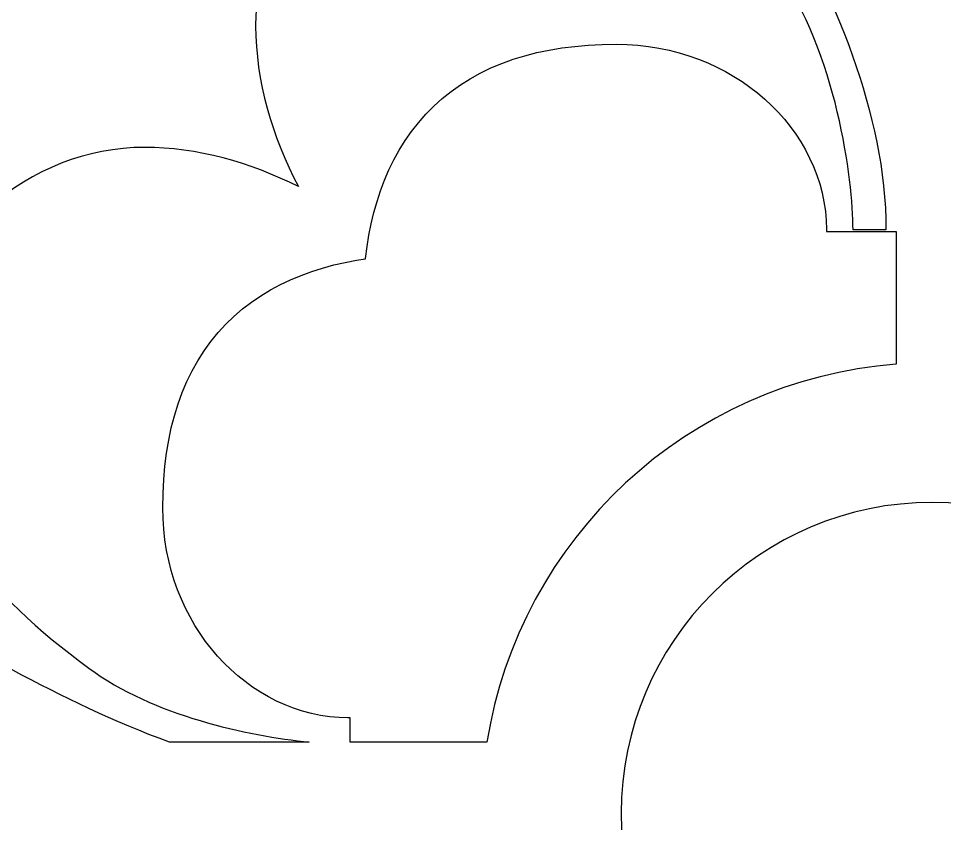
# Model space of a CAD drawing. Header units: centimetres. Extents: x 21.2 to 27, y -9 to 9.
# Drawn here: x 24.765 to 25.42, y -6.203 to -5.633 of the extents above; entities that cross this region are included whole.
import ezdxf

# ---------------------------------------------------------------- set-up
doc = ezdxf.new("R2010")
doc.units = ezdxf.units.CM
doc.header["$MEASUREMENT"] = 0
doc.layers.add('layer 1', color=7, linetype='Continuous')

msp = doc.modelspace()

# ---------------------------------------------------------------- linework, layer by layer
at = {"layer": 'layer 1', "color": 250}
for points, knots in [([(21.19047, -9.00019), (21.19047, -9.00019), (21.19047, -7.7491), (21.19047, -7.7491), (21.19047, -7.7491), (21.19047, -7.7491), (21.19047, -7.63661), (21.19047, -7.63661), (21.19047, -7.63661), (21.19047, -7.63661), (21.19047, -7.23319), (21.19047, -7.23319), (21.19047, -7.23319), (21.19047, -7.23319), (21.19047, -7.03897), (21.19047, -7.03897), (21.19047, -7.03897), (21.19047, -7.03897), (21.19047, -5.26695), (21.19047, -5.26695), (21.19047, -5.26695), (21.19047, -5.26695), (21.19047, -5.15446), (21.19047, -5.15446), (21.19047, -5.15446), (21.19047, -5.15446), (21.19047, -4.75104), (21.19047, -4.75104), (21.19047, -4.75104), (21.19047, -4.75104), (21.19047, -4.55682), (21.19047, -4.55682), (21.19047, -4.55682), (21.19047, -4.55682), (21.19047, -2.7848), (21.19047, -2.7848), (21.19047, -2.7848), (21.19047, -2.7848), (21.19047, -2.67231), (21.19047, -2.67231), (21.19047, -2.67231), (21.19047, -2.67231), (21.19047, -2.26889), (21.19047, -2.26889), (21.19047, -2.26889), (21.19047, -2.26889), (21.19047, -2.07467), (21.19047, -2.07467), (21.19047, -2.07467), (21.19047, -2.07467), (21.19047, -0.30265), (21.19047, -0.30265), (21.19047, -0.30265), (21.19047, -0.30265), (21.19047, -0.19016), (21.19047, -0.19016), (21.19047, -0.19016), (21.19047, -0.19016), (21.19047, 0.21326), (21.19047, 0.21326), (21.19047, 0.21326), (21.19047, 0.21326), (21.19047, 0.40748), (21.19047, 0.40748), (21.19047, 0.40748), (21.19047, 0.40748), (21.19047, 2.1795), (21.19047, 2.1795), (21.19047, 2.1795), (21.19047, 2.1795), (21.19047, 2.29199), (21.19047, 2.29199), (21.19047, 2.29199), (21.19047, 2.29199), (21.19047, 2.69541), (21.19047, 2.69541), (21.19047, 2.69541), (21.19047, 2.69541), (21.19047, 2.88963), (21.19047, 2.88963), (21.19047, 2.88963), (21.19047, 2.88963), (21.19047, 4.66165), (21.19047, 4.66165), (21.19047, 4.66165), (21.19047, 4.66165), (21.19047, 4.77414), (21.19047, 4.77414), (21.19047, 4.77414), (21.19047, 4.77414), (21.19047, 5.17756), (21.19047, 5.17756), (21.19047, 5.17756), (21.19047, 5.17756), (21.19047, 5.37178), (21.19047, 5.37178), (21.19047, 5.37178), (21.19047, 5.37178), (21.19047, 7.1438), (21.19047, 7.1438), (21.19047, 7.1438), (21.19047, 7.1438), (21.19047, 7.25629), (21.19047, 7.25629), (21.19047, 7.25629), (21.19047, 7.25629), (21.19047, 7.65971), (21.19047, 7.65971), (21.19047, 7.65971), (21.19047, 7.65971), (21.19047, 7.85393), (21.19047, 7.85393), (21.19047, 7.85393), (21.19047, 7.85393), (21.19047, 9.00077), (21.19047, 9.00077), (21.19047, 9.00077), (21.19047, 9.00077), (22.06369, 9.00077), (22.06369, 9.00077), (22.06369, 9.00077), (22.06369, 9.00077), (22.26069, 9.00077), (22.26069, 9.00077), (22.26069, 9.00077), (22.26069, 9.00077), (22.75317, 9.00077), (22.75317, 9.00077), (22.75317, 9.00077), (22.75317, 9.00077), (22.83643, 9.00077), (22.83643, 9.00077), (22.83643, 9.00077), (22.83643, 9.00077), (23.30109, 9.00077), (23.30109, 9.00077), (23.30109, 9.00077), (23.30109, 9.00077), (23.4937, 9.00077), (23.4937, 9.00077), (23.4937, 9.00077), (23.4937, 9.00077), (24.69645, 9.00077), (24.69645, 9.00077), (24.69645, 9.00077), (24.69645, 9.00077), (24.89344, 9.00077), (24.89344, 9.00077), (24.89344, 9.00077), (24.89344, 9.00077), (25.38592, 9.00077), (25.38592, 9.00077), (25.38592, 9.00077), (25.38592, 9.00077), (25.46919, 9.00077), (25.46919, 9.00077), (25.46919, 9.00077), (25.46919, 9.00077), (25.93384, 9.00077), (25.93384, 9.00077), (25.93384, 9.00077), (25.93384, 9.00077), (26.12645, 9.00077), (26.12645, 9.00077), (26.12645, 9.00077), (26.12645, 9.00077), (26.99977, 9.00077), (26.99977, 9.00077), (26.99977, 9.00077), (26.99977, 9.00077), (26.99977, 7.78696), (26.99977, 7.78696), (26.99977, 7.78696), (26.99977, 7.78696), (26.99977, 7.67444), (26.99977, 7.67444), (26.99977, 7.67444), (26.99977, 7.67444), (26.99977, 7.27121), (26.99977, 7.27121), (26.99977, 7.27121), (26.99977, 7.27121), (26.99977, 7.0909), (26.99977, 7.0909), (26.99977, 7.0909), (26.99977, 7.0909), (26.99977, 5.25821), (26.99977, 5.25821), (26.99977, 5.25821), (26.99977, 5.25821), (26.99977, 5.1457), (26.99977, 5.1457), (26.99977, 5.1457), (26.99977, 5.1457), (26.99977, 4.74247), (26.99977, 4.74247), (26.99977, 4.74247), (26.99977, 4.74247), (26.99977, 4.56216), (26.99977, 4.56216), (26.99977, 4.56216), (26.99977, 4.56216), (26.99977, 2.79003), (26.99977, 2.79003), (26.99977, 2.79003), (26.99977, 2.79003), (26.99977, 2.67751), (26.99977, 2.67751), (26.99977, 2.67751), (26.99977, 2.67751), (26.99977, 2.27429), (26.99977, 2.27429), (26.99977, 2.27429), (26.99977, 2.27429), (26.99977, 2.09398), (26.99977, 2.09398), (26.99977, 2.09398), (26.99977, 2.09398), (26.99977, 0.32184), (26.99977, 0.32184), (26.99977, 0.32184), (26.99977, 0.32184), (26.99977, 0.20933), (26.99977, 0.20933), (26.99977, 0.20933), (26.99977, 0.20933), (26.99977, -0.1939), (26.99977, -0.1939), (26.99977, -0.1939), (26.99977, -0.1939), (26.99977, -0.37421), (26.99977, -0.37421), (26.99977, -0.37421), (26.99977, -0.37421), (26.99977, -2.14634), (26.99977, -2.14634), (26.99977, -2.14634), (26.99977, -2.14634), (26.99977, -2.25886), (26.99977, -2.25886), (26.99977, -2.25886), (26.99977, -2.25886), (26.99977, -2.66208), (26.99977, -2.66208), (26.99977, -2.66208), (26.99977, -2.66208), (26.99977, -2.84239), (26.99977, -2.84239), (26.99977, -2.84239), (26.99977, -2.84239), (26.99977, -4.61452), (26.99977, -4.61452), (26.99977, -4.61452), (26.99977, -4.61452), (26.99977, -4.72704), (26.99977, -4.72704), (26.99977, -4.72704), (26.99977, -4.72704), (26.99977, -5.13027), (26.99977, -5.13027), (26.99977, -5.13027), (26.99977, -5.13027), (26.99977, -5.31058), (26.99977, -5.31058), (26.99977, -5.31058), (26.99977, -5.31058), (26.99977, -7.08271), (26.99977, -7.08271), (26.99977, -7.08271), (26.99977, -7.08271), (26.99977, -7.19522), (26.99977, -7.19522), (26.99977, -7.19522), (26.99977, -7.19522), (26.99977, -7.59845), (26.99977, -7.59845), (26.99977, -7.59845), (26.99977, -7.59845), (26.99977, -7.77876), (26.99977, -7.77876), (26.99977, -7.77876), (26.99977, -7.77876), (26.99977, -9.00019), (26.99977, -9.00019), (26.99977, -9.00019), (26.99977, -9.00019), (26.12655, -9.00019), (26.12655, -9.00019), (26.12655, -9.00019), (26.12655, -9.00019), (25.92852, -9.00019), (25.92852, -9.00019), (25.92852, -9.00019), (25.92852, -9.00019), (25.46919, -9.00019), (25.46919, -9.00019), (25.46919, -9.00019), (25.46919, -9.00019), (25.38592, -9.00019), (25.38592, -9.00019), (25.38592, -9.00019), (25.38592, -9.00019), (24.89003, -9.00019), (24.89003, -9.00019), (24.89003, -9.00019), (24.89003, -9.00019), (24.69651, -9.00019), (24.69651, -9.00019), (24.69651, -9.00019), (24.69651, -9.00019), (23.4938, -9.00019), (23.4938, -9.00019), (23.4938, -9.00019), (23.4938, -9.00019), (23.29577, -9.00019), (23.29577, -9.00019), (23.29577, -9.00019), (23.29577, -9.00019), (22.83643, -9.00019), (22.83643, -9.00019), (22.83643, -9.00019), (22.83643, -9.00019), (22.75317, -9.00019), (22.75317, -9.00019), (22.75317, -9.00019), (22.75317, -9.00019), (22.25728, -9.00019), (22.25728, -9.00019), (22.25728, -9.00019), (22.25728, -9.00019), (22.06376, -9.00019), (22.06376, -9.00019), (22.06376, -9.00019), (22.06376, -9.00019), (21.19047, -9.00019), (21.19047, -9.00019)], [0, 0, 0, 0, 0.011765, 0.011765, 0.011765, 0.011765, 0.023529, 0.023529, 0.023529, 0.023529, 0.035294, 0.035294, 0.035294, 0.035294, 0.047059, 0.047059, 0.047059, 0.047059, 0.058824, 0.058824, 0.058824, 0.058824, 0.070588, 0.070588, 0.070588, 0.070588, 0.082353, 0.082353, 0.082353, 0.082353, 0.094118, 0.094118, 0.094118, 0.094118, 0.105882, 0.105882, 0.105882, 0.105882, 0.117647, 0.117647, 0.117647, 0.117647, 0.129412, 0.129412, 0.129412, 0.129412, 0.141176, 0.141176, 0.141176, 0.141176, 0.152941, 0.152941, 0.152941, 0.152941, 0.164706, 0.164706, 0.164706, 0.164706, 0.176471, 0.176471, 0.176471, 0.176471, 0.188235, 0.188235, 0.188235, 0.188235, 0.2, 0.2, 0.2, 0.2, 0.211765, 0.211765, 0.211765, 0.211765, 0.223529, 0.223529, 0.223529, 0.223529, 0.235294, 0.235294, 0.235294, 0.235294, 0.247059, 0.247059, 0.247059, 0.247059, 0.258824, 0.258824, 0.258824, 0.258824, 0.270588, 0.270588, 0.270588, 0.270588, 0.282353, 0.282353, 0.282353, 0.282353, 0.294118, 0.294118, 0.294118, 0.294118, 0.305882, 0.305882, 0.305882, 0.305882, 0.317647, 0.317647, 0.317647, 0.317647, 0.329412, 0.329412, 0.329412, 0.329412, 0.341176, 0.341176, 0.341176, 0.341176, 0.352941, 0.352941, 0.352941, 0.352941, 0.364706, 0.364706, 0.364706, 0.364706, 0.376471, 0.376471, 0.376471, 0.376471, 0.388235, 0.388235, 0.388235, 0.388235, 0.4, 0.4, 0.4, 0.4, 0.411765, 0.411765, 0.411765, 0.411765, 0.423529, 0.423529, 0.423529, 0.423529, 0.435294, 0.435294, 0.435294, 0.435294, 0.447059, 0.447059, 0.447059, 0.447059, 0.458824, 0.458824, 0.458824, 0.458824, 0.470588, 0.470588, 0.470588, 0.470588, 0.482353, 0.482353, 0.482353, 0.482353, 0.494118, 0.494118, 0.494118, 0.494118, 0.505882, 0.505882, 0.505882, 0.505882, 0.517647, 0.517647, 0.517647, 0.517647, 0.529412, 0.529412, 0.529412, 0.529412, 0.541176, 0.541176, 0.541176, 0.541176, 0.552941, 0.552941, 0.552941, 0.552941, 0.564706, 0.564706, 0.564706, 0.564706, 0.576471, 0.576471, 0.576471, 0.576471, 0.588235, 0.588235, 0.588235, 0.588235, 0.6, 0.6, 0.6, 0.6, 0.611765, 0.611765, 0.611765, 0.611765, 0.623529, 0.623529, 0.623529, 0.623529, 0.635294, 0.635294, 0.635294, 0.635294, 0.647059, 0.647059, 0.647059, 0.647059, 0.658824, 0.658824, 0.658824, 0.658824, 0.670588, 0.670588, 0.670588, 0.670588, 0.682353, 0.682353, 0.682353, 0.682353, 0.694118, 0.694118, 0.694118, 0.694118, 0.705882, 0.705882, 0.705882, 0.705882, 0.717647, 0.717647, 0.717647, 0.717647, 0.729412, 0.729412, 0.729412, 0.729412, 0.741176, 0.741176, 0.741176, 0.741176, 0.752941, 0.752941, 0.752941, 0.752941, 0.764706, 0.764706, 0.764706, 0.764706, 0.776471, 0.776471, 0.776471, 0.776471, 0.788235, 0.788235, 0.788235, 0.788235, 0.8, 0.8, 0.8, 0.8, 0.811765, 0.811765, 0.811765, 0.811765, 0.823529, 0.823529, 0.823529, 0.823529, 0.835294, 0.835294, 0.835294, 0.835294, 0.847059, 0.847059, 0.847059, 0.847059, 0.858824, 0.858824, 0.858824, 0.858824, 0.870588, 0.870588, 0.870588, 0.870588, 0.882353, 0.882353, 0.882353, 0.882353, 0.894118, 0.894118, 0.894118, 0.894118, 0.905882, 0.905882, 0.905882, 0.905882, 0.917647, 0.917647, 0.917647, 0.917647, 0.929412, 0.929412, 0.929412, 0.929412, 0.941176, 0.941176, 0.941176, 0.941176, 0.952941, 0.952941, 0.952941, 0.952941, 0.964706, 0.964706, 0.964706, 0.964706, 0.976471, 0.976471, 0.976471, 0.976471, 1, 1, 1, 1]), ([(24.16549, -6.11242), (24.16549, -6.11242), (24.37426, -6.17342), (24.37426, -6.17342), (24.37426, -6.17342), (24.42179, -6.15109), (24.46969, -6.12597), (24.50543, -6.10657), (24.50543, -6.10657), (24.5579, -6.07739), (24.60601, -6.05699), (24.64976, -6.05699), (24.64976, -6.05699), (24.68622, -6.05699), (24.72705, -6.07739), (24.76058, -6.09491), (24.76058, -6.09491), (24.79526, -6.11331), (24.83268, -6.13171), (24.87152, -6.14577), (24.87152, -6.14577), (24.87152, -6.14577), (24.97046, -6.14577), (24.97046, -6.14577), (24.97046, -6.14577), (24.92718, -6.14135), (24.85976, -6.12709), (24.81453, -6.09344), (24.81453, -6.09344), (24.74162, -6.03949), (24.69643, -5.98993), (24.69643, -5.87035), (24.69643, -5.87035), (24.69643, -5.78869), (24.77223, -5.72455), (24.8539, -5.72455), (24.8539, -5.72455), (24.89085, -5.72455), (24.929, -5.7353), (24.96279, -5.75235), (24.96279, -5.75235), (24.94432, -5.71738), (24.93252, -5.67736), (24.93252, -5.63865), (24.93252, -5.63865), (24.93252, -5.55697), (24.99666, -5.48118), (25.07832, -5.48118), (25.07832, -5.48118), (25.1979, -5.48118), (25.24746, -5.52636), (25.3014, -5.59928), (25.3014, -5.59928), (25.34369, -5.65612), (25.35536, -5.74799), (25.35536, -5.78299), (25.35536, -5.78299), (25.35536, -5.78299), (25.37869, -5.78299), (25.37869, -5.78299), (25.37869, -5.78299), (25.37869, -5.69987), (25.34078, -5.61677), (25.30286, -5.54533), (25.30286, -5.54533), (25.28536, -5.51179), (25.26496, -5.47096), (25.26496, -5.4345), (25.26496, -5.4345), (25.26496, -5.39075), (25.28536, -5.34264), (25.31454, -5.29017), (25.31454, -5.29017), (25.33105, -5.25975), (25.35171, -5.22051), (25.37126, -5.18018), (25.37126, -5.18018), (25.37126, -5.18018), (25.30462, -4.95215), (25.30462, -4.95215), (25.30462, -4.95215), (25.30462, -4.95215), (25.00916, -5.04205), (25.00916, -5.04205), (25.00916, -5.04205), (25.00916, -5.04205), (24.8017, -4.97892), (24.8017, -4.97892), (24.8017, -4.97892), (24.77631, -5.12775), (24.61477, -5.24389), (24.41582, -5.2518), (24.41582, -5.2518), (24.41356, -5.44729), (24.30688, -5.60972), (24.16549, -5.64796), (24.16549, -5.64796), (24.16549, -5.64796), (24.16549, -6.11242), (24.16549, -6.11242)], [0, 0, 0, 0, 0.038462, 0.038462, 0.038462, 0.038462, 0.076923, 0.076923, 0.076923, 0.076923, 0.115385, 0.115385, 0.115385, 0.115385, 0.153846, 0.153846, 0.153846, 0.153846, 0.192308, 0.192308, 0.192308, 0.192308, 0.230769, 0.230769, 0.230769, 0.230769, 0.269231, 0.269231, 0.269231, 0.269231, 0.307692, 0.307692, 0.307692, 0.307692, 0.346154, 0.346154, 0.346154, 0.346154, 0.384615, 0.384615, 0.384615, 0.384615, 0.423077, 0.423077, 0.423077, 0.423077, 0.461538, 0.461538, 0.461538, 0.461538, 0.5, 0.5, 0.5, 0.5, 0.538462, 0.538462, 0.538462, 0.538462, 0.576923, 0.576923, 0.576923, 0.576923, 0.615385, 0.615385, 0.615385, 0.615385, 0.653846, 0.653846, 0.653846, 0.653846, 0.692308, 0.692308, 0.692308, 0.692308, 0.730769, 0.730769, 0.730769, 0.730769, 0.769231, 0.769231, 0.769231, 0.769231, 0.807692, 0.807692, 0.807692, 0.807692, 0.846154, 0.846154, 0.846154, 0.846154, 0.884615, 0.884615, 0.884615, 0.884615, 0.923077, 0.923077, 0.923077, 0.923077, 1, 1, 1, 1]), ([(24.99952, -6.14577), (24.99952, -6.14577), (25.09625, -6.14577), (25.09625, -6.14577), (25.09625, -6.14577), (25.11914, -6.00171), (25.23843, -5.88972), (25.38592, -5.87803), (25.38592, -5.87803), (25.38592, -5.87803), (25.38592, -5.78427), (25.38592, -5.78427), (25.38592, -5.78427), (25.38592, -5.78427), (25.33657, -5.78427), (25.33657, -5.78427), (25.33657, -5.78427), (25.33657, -5.78427), (25.33657, -5.78248), (25.33657, -5.78248), (25.33657, -5.78248), (25.33657, -5.78248), (25.33638, -5.77632), (25.33638, -5.77632), (25.33638, -5.77632), (25.33638, -5.77632), (25.33578, -5.76972), (25.33578, -5.76972), (25.33578, -5.76972), (25.33578, -5.76972), (25.33481, -5.76318), (25.33481, -5.76318), (25.33481, -5.76318), (25.33481, -5.76318), (25.33346, -5.75674), (25.33346, -5.75674), (25.33346, -5.75674), (25.33346, -5.75674), (25.33176, -5.7504), (25.33176, -5.7504), (25.33176, -5.7504), (25.33176, -5.7504), (25.32971, -5.74418), (25.32971, -5.74418), (25.32971, -5.74418), (25.32971, -5.74418), (25.32734, -5.73809), (25.32734, -5.73809), (25.32734, -5.73809), (25.32734, -5.73809), (25.32465, -5.73213), (25.32465, -5.73213), (25.32465, -5.73213), (25.32465, -5.73213), (25.32164, -5.72631), (25.32164, -5.72631), (25.32164, -5.72631), (25.32164, -5.72631), (25.31834, -5.72066), (25.31834, -5.72066), (25.31834, -5.72066), (25.31834, -5.72066), (25.31477, -5.71517), (25.31477, -5.71517), (25.31477, -5.71517), (25.31477, -5.71517), (25.31091, -5.70984), (25.31091, -5.70984), (25.31091, -5.70984), (25.31091, -5.70984), (25.30678, -5.7047), (25.30678, -5.7047), (25.30678, -5.7047), (25.30678, -5.7047), (25.3024, -5.69974), (25.3024, -5.69974), (25.3024, -5.69974), (25.3024, -5.69974), (25.29776, -5.69497), (25.29776, -5.69497), (25.29776, -5.69497), (25.29776, -5.69497), (25.29287, -5.6904), (25.29287, -5.6904), (25.29287, -5.6904), (25.29287, -5.6904), (25.28775, -5.68604), (25.28775, -5.68604), (25.28775, -5.68604), (25.28775, -5.68604), (25.28241, -5.6819), (25.28241, -5.6819), (25.28241, -5.6819), (25.28241, -5.6819), (25.27684, -5.67798), (25.27684, -5.67798), (25.27684, -5.67798), (25.27684, -5.67798), (25.27106, -5.67429), (25.27106, -5.67429), (25.27106, -5.67429), (25.27106, -5.67429), (25.26507, -5.67085), (25.26507, -5.67085), (25.26507, -5.67085), (25.26507, -5.67085), (25.25888, -5.66766), (25.25888, -5.66766), (25.25888, -5.66766), (25.25888, -5.66766), (25.2525, -5.66473), (25.2525, -5.66473), (25.2525, -5.66473), (25.2525, -5.66473), (25.24593, -5.66206), (25.24593, -5.66206), (25.24593, -5.66206), (25.24593, -5.66206), (25.23917, -5.65968), (25.23917, -5.65968), (25.23917, -5.65968), (25.23917, -5.65968), (25.23225, -5.65758), (25.23225, -5.65758), (25.23225, -5.65758), (25.23225, -5.65758), (25.22518, -5.65578), (25.22518, -5.65578), (25.22518, -5.65578), (25.22518, -5.65578), (25.21795, -5.65429), (25.21795, -5.65429), (25.21795, -5.65429), (25.21795, -5.65429), (25.21057, -5.65312), (25.21057, -5.65312), (25.21057, -5.65312), (25.21057, -5.65312), (25.20306, -5.65227), (25.20306, -5.65227), (25.20306, -5.65227), (25.20306, -5.65227), (25.19543, -5.65175), (25.19543, -5.65175), (25.19543, -5.65175), (25.19543, -5.65175), (25.1878, -5.65158), (25.1878, -5.65158), (25.1878, -5.65158), (25.1878, -5.65158), (25.17771, -5.65175), (25.17771, -5.65175), (25.17771, -5.65175), (25.17771, -5.65175), (25.168, -5.65223), (25.168, -5.65223), (25.168, -5.65223), (25.168, -5.65223), (25.15854, -5.65304), (25.15854, -5.65304), (25.15854, -5.65304), (25.15854, -5.65304), (25.14931, -5.65418), (25.14931, -5.65418), (25.14931, -5.65418), (25.14931, -5.65418), (25.14033, -5.65567), (25.14033, -5.65567), (25.14033, -5.65567), (25.14033, -5.65567), (25.13158, -5.65749), (25.13158, -5.65749), (25.13158, -5.65749), (25.13158, -5.65749), (25.12308, -5.65967), (25.12308, -5.65967), (25.12308, -5.65967), (25.12308, -5.65967), (25.11481, -5.6622), (25.11481, -5.6622), (25.11481, -5.6622), (25.11481, -5.6622), (25.1068, -5.6651), (25.1068, -5.6651), (25.1068, -5.6651), (25.1068, -5.6651), (25.09904, -5.66835), (25.09904, -5.66835), (25.09904, -5.66835), (25.09904, -5.66835), (25.09155, -5.67197), (25.09155, -5.67197), (25.09155, -5.67197), (25.09155, -5.67197), (25.08434, -5.67596), (25.08434, -5.67596), (25.08434, -5.67596), (25.08434, -5.67596), (25.07743, -5.68031), (25.07743, -5.68031), (25.07743, -5.68031), (25.07743, -5.68031), (25.07082, -5.68501), (25.07082, -5.68501), (25.07082, -5.68501), (25.07082, -5.68501), (25.06454, -5.69005), (25.06454, -5.69005), (25.06454, -5.69005), (25.06454, -5.69005), (25.05859, -5.69542), (25.05859, -5.69542), (25.05859, -5.69542), (25.05859, -5.69542), (25.05298, -5.7011), (25.05298, -5.7011), (25.05298, -5.7011), (25.05298, -5.7011), (25.04774, -5.70708), (25.04774, -5.70708), (25.04774, -5.70708), (25.04774, -5.70708), (25.04285, -5.71332), (25.04285, -5.71332), (25.04285, -5.71332), (25.04285, -5.71332), (25.03833, -5.71981), (25.03833, -5.71981), (25.03833, -5.71981), (25.03833, -5.71981), (25.03416, -5.72653), (25.03416, -5.72653), (25.03416, -5.72653), (25.03416, -5.72653), (25.03035, -5.73346), (25.03035, -5.73346), (25.03035, -5.73346), (25.03035, -5.73346), (25.02688, -5.74059), (25.02688, -5.74059), (25.02688, -5.74059), (25.02688, -5.74059), (25.02376, -5.74789), (25.02376, -5.74789), (25.02376, -5.74789), (25.02376, -5.74789), (25.02095, -5.75536), (25.02095, -5.75536), (25.02095, -5.75536), (25.02095, -5.75536), (25.01846, -5.76298), (25.01846, -5.76298), (25.01846, -5.76298), (25.01846, -5.76298), (25.01626, -5.77075), (25.01626, -5.77075), (25.01626, -5.77075), (25.01626, -5.77075), (25.01436, -5.77866), (25.01436, -5.77866), (25.01436, -5.77866), (25.01436, -5.77866), (25.01273, -5.78671), (25.01273, -5.78671), (25.01273, -5.78671), (25.01273, -5.78671), (25.01137, -5.79489), (25.01137, -5.79489), (25.01137, -5.79489), (25.01137, -5.79489), (25.01026, -5.80321), (25.01026, -5.80321), (25.01026, -5.80321), (25.01026, -5.80321), (25.01024, -5.80345), (25.01024, -5.80345), (25.01024, -5.80345), (25.01024, -5.80345), (25.00397, -5.80444), (25.00397, -5.80444), (25.00397, -5.80444), (25.00397, -5.80444), (24.99583, -5.80601), (24.99583, -5.80601), (24.99583, -5.80601), (24.99583, -5.80601), (24.98781, -5.80786), (24.98781, -5.80786), (24.98781, -5.80786), (24.98781, -5.80786), (24.97994, -5.81001), (24.97994, -5.81001), (24.97994, -5.81001), (24.97994, -5.81001), (24.97223, -5.81245), (24.97223, -5.81245), (24.97223, -5.81245), (24.97223, -5.81245), (24.96466, -5.81521), (24.96466, -5.81521), (24.96466, -5.81521), (24.96466, -5.81521), (24.95726, -5.8183), (24.95726, -5.8183), (24.95726, -5.8183), (24.95726, -5.8183), (24.95004, -5.82173), (24.95004, -5.82173), (24.95004, -5.82173), (24.95004, -5.82173), (24.94301, -5.82551), (24.94301, -5.82551), (24.94301, -5.82551), (24.94301, -5.82551), (24.9362, -5.82964), (24.9362, -5.82964), (24.9362, -5.82964), (24.9362, -5.82964), (24.92961, -5.83414), (24.92961, -5.83414), (24.92961, -5.83414), (24.92961, -5.83414), (24.92327, -5.83901), (24.92327, -5.83901), (24.92327, -5.83901), (24.92327, -5.83901), (24.9172, -5.84425), (24.9172, -5.84425), (24.9172, -5.84425), (24.9172, -5.84425), (24.91143, -5.84984), (24.91143, -5.84984), (24.91143, -5.84984), (24.91143, -5.84984), (24.90597, -5.8558), (24.90597, -5.8558), (24.90597, -5.8558), (24.90597, -5.8558), (24.90085, -5.86209), (24.90085, -5.86209), (24.90085, -5.86209), (24.90085, -5.86209), (24.89606, -5.86872), (24.89606, -5.86872), (24.89606, -5.86872), (24.89606, -5.86872), (24.89164, -5.87566), (24.89164, -5.87566), (24.89164, -5.87566), (24.89164, -5.87566), (24.88758, -5.8829), (24.88758, -5.8829), (24.88758, -5.8829), (24.88758, -5.8829), (24.8839, -5.89043), (24.8839, -5.89043), (24.8839, -5.89043), (24.8839, -5.89043), (24.88058, -5.89823), (24.88058, -5.89823), (24.88058, -5.89823), (24.88058, -5.89823), (24.87764, -5.90629), (24.87764, -5.90629), (24.87764, -5.90629), (24.87764, -5.90629), (24.87506, -5.91461), (24.87506, -5.91461), (24.87506, -5.91461), (24.87506, -5.91461), (24.87285, -5.92318), (24.87285, -5.92318), (24.87285, -5.92318), (24.87285, -5.92318), (24.87099, -5.93199), (24.87099, -5.93199), (24.87099, -5.93199), (24.87099, -5.93199), (24.86948, -5.94104), (24.86948, -5.94104), (24.86948, -5.94104), (24.86948, -5.94104), (24.86832, -5.95033), (24.86832, -5.95033), (24.86832, -5.95033), (24.86832, -5.95033), (24.86749, -5.95987), (24.86749, -5.95987), (24.86749, -5.95987), (24.86749, -5.95987), (24.867, -5.96967), (24.867, -5.96967), (24.867, -5.96967), (24.867, -5.96967), (24.86684, -5.97982), (24.86684, -5.97982), (24.86684, -5.97982), (24.86684, -5.97982), (24.86701, -5.98746), (24.86701, -5.98746), (24.86701, -5.98746), (24.86701, -5.98746), (24.86752, -5.99509), (24.86752, -5.99509), (24.86752, -5.99509), (24.86752, -5.99509), (24.86837, -6.0026), (24.86837, -6.0026), (24.86837, -6.0026), (24.86837, -6.0026), (24.86954, -6.00997), (24.86954, -6.00997), (24.86954, -6.00997), (24.86954, -6.00997), (24.87103, -6.01721), (24.87103, -6.01721), (24.87103, -6.01721), (24.87103, -6.01721), (24.87283, -6.02429), (24.87283, -6.02429), (24.87283, -6.02429), (24.87283, -6.02429), (24.87493, -6.03122), (24.87493, -6.03122), (24.87493, -6.03122), (24.87493, -6.03122), (24.87731, -6.03796), (24.87731, -6.03796), (24.87731, -6.03796), (24.87731, -6.03796), (24.87997, -6.04453), (24.87997, -6.04453), (24.87997, -6.04453), (24.87997, -6.04453), (24.88291, -6.05091), (24.88291, -6.05091), (24.88291, -6.05091), (24.88291, -6.05091), (24.8861, -6.05711), (24.8861, -6.05711), (24.8861, -6.05711), (24.8861, -6.05711), (24.88954, -6.0631), (24.88954, -6.0631), (24.88954, -6.0631), (24.88954, -6.0631), (24.89323, -6.06888), (24.89323, -6.06888), (24.89323, -6.06888), (24.89323, -6.06888), (24.89715, -6.07446), (24.89715, -6.07446), (24.89715, -6.07446), (24.89715, -6.07446), (24.9013, -6.07981), (24.9013, -6.07981), (24.9013, -6.07981), (24.9013, -6.07981), (24.90565, -6.08491), (24.90565, -6.08491), (24.90565, -6.08491), (24.90565, -6.08491), (24.91021, -6.08979), (24.91021, -6.08979), (24.91021, -6.08979), (24.91021, -6.08979), (24.91498, -6.09444), (24.91498, -6.09444), (24.91498, -6.09444), (24.91498, -6.09444), (24.91995, -6.09883), (24.91995, -6.09883), (24.91995, -6.09883), (24.91995, -6.09883), (24.92509, -6.10295), (24.92509, -6.10295), (24.92509, -6.10295), (24.92509, -6.10295), (24.93041, -6.10681), (24.93041, -6.10681), (24.93041, -6.10681), (24.93041, -6.10681), (24.93591, -6.1104), (24.93591, -6.1104), (24.93591, -6.1104), (24.93591, -6.1104), (24.94157, -6.11369), (24.94157, -6.11369), (24.94157, -6.11369), (24.94157, -6.11369), (24.94738, -6.11669), (24.94738, -6.11669), (24.94738, -6.11669), (24.94738, -6.11669), (24.95333, -6.11938), (24.95333, -6.11938), (24.95333, -6.11938), (24.95333, -6.11938), (24.95942, -6.12176), (24.95942, -6.12176), (24.95942, -6.12176), (24.95942, -6.12176), (24.96565, -6.12381), (24.96565, -6.12381), (24.96565, -6.12381), (24.96565, -6.12381), (24.97199, -6.12551), (24.97199, -6.12551), (24.97199, -6.12551), (24.97199, -6.12551), (24.97843, -6.12686), (24.97843, -6.12686), (24.97843, -6.12686), (24.97843, -6.12686), (24.98498, -6.12783), (24.98498, -6.12783), (24.98498, -6.12783), (24.98498, -6.12783), (24.99158, -6.12843), (24.99158, -6.12843), (24.99158, -6.12843), (24.99158, -6.12843), (24.99774, -6.12862), (24.99774, -6.12862), (24.99774, -6.12862), (24.99774, -6.12862), (24.99952, -6.12862), (24.99952, -6.12862), (24.99952, -6.12862), (24.99952, -6.12862), (24.99952, -6.14577), (24.99952, -6.14577)], [0, 0, 0, 0, 0.007463, 0.007463, 0.007463, 0.007463, 0.014925, 0.014925, 0.014925, 0.014925, 0.022388, 0.022388, 0.022388, 0.022388, 0.029851, 0.029851, 0.029851, 0.029851, 0.037313, 0.037313, 0.037313, 0.037313, 0.044776, 0.044776, 0.044776, 0.044776, 0.052239, 0.052239, 0.052239, 0.052239, 0.059701, 0.059701, 0.059701, 0.059701, 0.067164, 0.067164, 0.067164, 0.067164, 0.074627, 0.074627, 0.074627, 0.074627, 0.08209, 0.08209, 0.08209, 0.08209, 0.089552, 0.089552, 0.089552, 0.089552, 0.097015, 0.097015, 0.097015, 0.097015, 0.104478, 0.104478, 0.104478, 0.104478, 0.11194, 0.11194, 0.11194, 0.11194, 0.119403, 0.119403, 0.119403, 0.119403, 0.126866, 0.126866, 0.126866, 0.126866, 0.134328, 0.134328, 0.134328, 0.134328, 0.141791, 0.141791, 0.141791, 0.141791, 0.149254, 0.149254, 0.149254, 0.149254, 0.156716, 0.156716, 0.156716, 0.156716, 0.164179, 0.164179, 0.164179, 0.164179, 0.171642, 0.171642, 0.171642, 0.171642, 0.179104, 0.179104, 0.179104, 0.179104, 0.186567, 0.186567, 0.186567, 0.186567, 0.19403, 0.19403, 0.19403, 0.19403, 0.201493, 0.201493, 0.201493, 0.201493, 0.208955, 0.208955, 0.208955, 0.208955, 0.216418, 0.216418, 0.216418, 0.216418, 0.223881, 0.223881, 0.223881, 0.223881, 0.231343, 0.231343, 0.231343, 0.231343, 0.238806, 0.238806, 0.238806, 0.238806, 0.246269, 0.246269, 0.246269, 0.246269, 0.253731, 0.253731, 0.253731, 0.253731, 0.261194, 0.261194, 0.261194, 0.261194, 0.268657, 0.268657, 0.268657, 0.268657, 0.276119, 0.276119, 0.276119, 0.276119, 0.283582, 0.283582, 0.283582, 0.283582, 0.291045, 0.291045, 0.291045, 0.291045, 0.298507, 0.298507, 0.298507, 0.298507, 0.30597, 0.30597, 0.30597, 0.30597, 0.313433, 0.313433, 0.313433, 0.313433, 0.320896, 0.320896, 0.320896, 0.320896, 0.328358, 0.328358, 0.328358, 0.328358, 0.335821, 0.335821, 0.335821, 0.335821, 0.343284, 0.343284, 0.343284, 0.343284, 0.350746, 0.350746, 0.350746, 0.350746, 0.358209, 0.358209, 0.358209, 0.358209, 0.365672, 0.365672, 0.365672, 0.365672, 0.373134, 0.373134, 0.373134, 0.373134, 0.380597, 0.380597, 0.380597, 0.380597, 0.38806, 0.38806, 0.38806, 0.38806, 0.395522, 0.395522, 0.395522, 0.395522, 0.402985, 0.402985, 0.402985, 0.402985, 0.410448, 0.410448, 0.410448, 0.410448, 0.41791, 0.41791, 0.41791, 0.41791, 0.425373, 0.425373, 0.425373, 0.425373, 0.432836, 0.432836, 0.432836, 0.432836, 0.440299, 0.440299, 0.440299, 0.440299, 0.447761, 0.447761, 0.447761, 0.447761, 0.455224, 0.455224, 0.455224, 0.455224, 0.462687, 0.462687, 0.462687, 0.462687, 0.470149, 0.470149, 0.470149, 0.470149, 0.477612, 0.477612, 0.477612, 0.477612, 0.485075, 0.485075, 0.485075, 0.485075, 0.492537, 0.492537, 0.492537, 0.492537, 0.5, 0.5, 0.5, 0.5, 0.507463, 0.507463, 0.507463, 0.507463, 0.514925, 0.514925, 0.514925, 0.514925, 0.522388, 0.522388, 0.522388, 0.522388, 0.529851, 0.529851, 0.529851, 0.529851, 0.537313, 0.537313, 0.537313, 0.537313, 0.544776, 0.544776, 0.544776, 0.544776, 0.552239, 0.552239, 0.552239, 0.552239, 0.559701, 0.559701, 0.559701, 0.559701, 0.567164, 0.567164, 0.567164, 0.567164, 0.574627, 0.574627, 0.574627, 0.574627, 0.58209, 0.58209, 0.58209, 0.58209, 0.589552, 0.589552, 0.589552, 0.589552, 0.597015, 0.597015, 0.597015, 0.597015, 0.604478, 0.604478, 0.604478, 0.604478, 0.61194, 0.61194, 0.61194, 0.61194, 0.619403, 0.619403, 0.619403, 0.619403, 0.626866, 0.626866, 0.626866, 0.626866, 0.634328, 0.634328, 0.634328, 0.634328, 0.641791, 0.641791, 0.641791, 0.641791, 0.649254, 0.649254, 0.649254, 0.649254, 0.656716, 0.656716, 0.656716, 0.656716, 0.664179, 0.664179, 0.664179, 0.664179, 0.671642, 0.671642, 0.671642, 0.671642, 0.679104, 0.679104, 0.679104, 0.679104, 0.686567, 0.686567, 0.686567, 0.686567, 0.69403, 0.69403, 0.69403, 0.69403, 0.701493, 0.701493, 0.701493, 0.701493, 0.708955, 0.708955, 0.708955, 0.708955, 0.716418, 0.716418, 0.716418, 0.716418, 0.723881, 0.723881, 0.723881, 0.723881, 0.731343, 0.731343, 0.731343, 0.731343, 0.738806, 0.738806, 0.738806, 0.738806, 0.746269, 0.746269, 0.746269, 0.746269, 0.753731, 0.753731, 0.753731, 0.753731, 0.761194, 0.761194, 0.761194, 0.761194, 0.768657, 0.768657, 0.768657, 0.768657, 0.776119, 0.776119, 0.776119, 0.776119, 0.783582, 0.783582, 0.783582, 0.783582, 0.791045, 0.791045, 0.791045, 0.791045, 0.798507, 0.798507, 0.798507, 0.798507, 0.80597, 0.80597, 0.80597, 0.80597, 0.813433, 0.813433, 0.813433, 0.813433, 0.820896, 0.820896, 0.820896, 0.820896, 0.828358, 0.828358, 0.828358, 0.828358, 0.835821, 0.835821, 0.835821, 0.835821, 0.843284, 0.843284, 0.843284, 0.843284, 0.850746, 0.850746, 0.850746, 0.850746, 0.858209, 0.858209, 0.858209, 0.858209, 0.865672, 0.865672, 0.865672, 0.865672, 0.873134, 0.873134, 0.873134, 0.873134, 0.880597, 0.880597, 0.880597, 0.880597, 0.88806, 0.88806, 0.88806, 0.88806, 0.895522, 0.895522, 0.895522, 0.895522, 0.902985, 0.902985, 0.902985, 0.902985, 0.910448, 0.910448, 0.910448, 0.910448, 0.91791, 0.91791, 0.91791, 0.91791, 0.925373, 0.925373, 0.925373, 0.925373, 0.932836, 0.932836, 0.932836, 0.932836, 0.940299, 0.940299, 0.940299, 0.940299, 0.947761, 0.947761, 0.947761, 0.947761, 0.955224, 0.955224, 0.955224, 0.955224, 0.962687, 0.962687, 0.962687, 0.962687, 0.970149, 0.970149, 0.970149, 0.970149, 0.977612, 0.977612, 0.977612, 0.977612, 0.985075, 0.985075, 0.985075, 0.985075, 1, 1, 1, 1]), ([(25.19129, -6.19624), (25.19129, -6.07464), (25.2899, -5.97603), (25.41149, -5.97603), (25.41149, -5.97603), (25.53309, -5.97603), (25.6317, -6.07464), (25.6317, -6.19624), (25.6317, -6.19624), (25.6317, -6.31784), (25.53309, -6.41645), (25.41149, -6.41645), (25.41149, -6.41645), (25.2899, -6.41645), (25.19129, -6.31784), (25.19129, -6.19624)], [0, 0, 0, 0, 0.2, 0.2, 0.2, 0.2, 0.4, 0.4, 0.4, 0.4, 0.6, 0.6, 0.6, 0.6, 1, 1, 1, 1])]:
    msp.add_open_spline(points, degree=3, knots=knots, dxfattribs=at)

doc.saveas('drawing.dxf')
